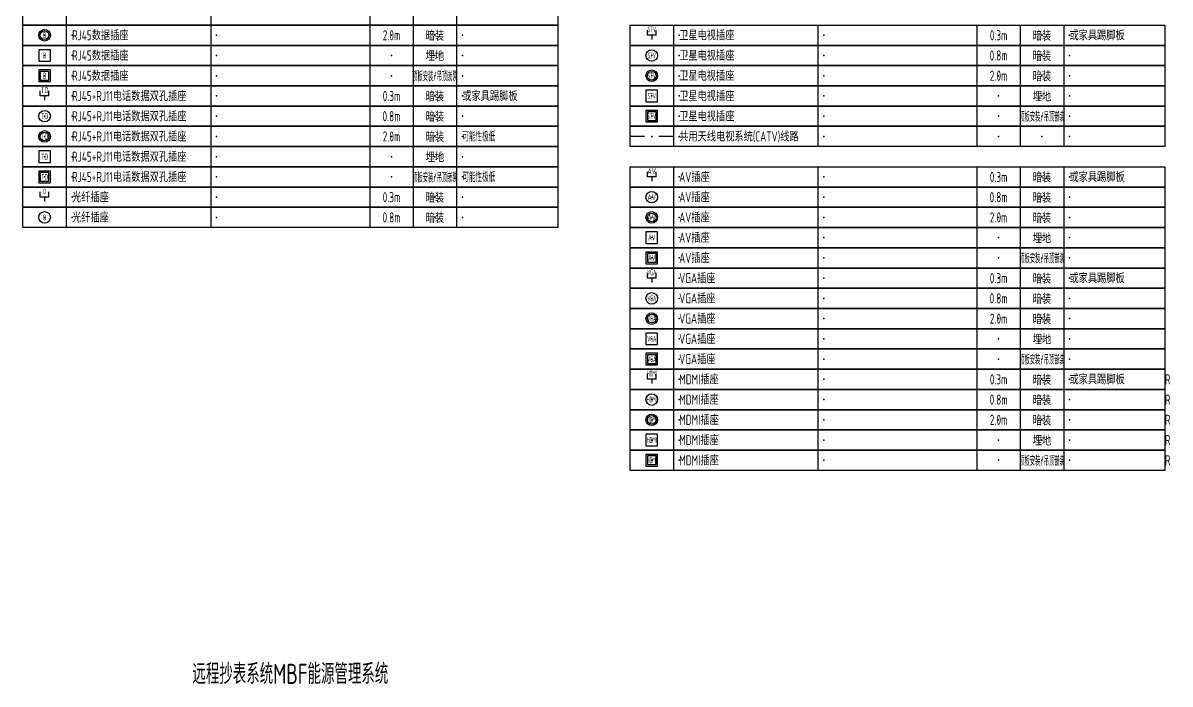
# Model space of a CAD drawing. Header units: millimetres. Extents: x -1582620 to 4754388, y -184455 to 3397362.
# Drawn here: x -650707 to -611027, y 23373 to 46237 of the extents above; entities that cross this region are included whole.
import ezdxf
from ezdxf.enums import TextEntityAlignment as Align

# ---------------------------------------------------------------- set-up
doc = ezdxf.new("R2010")
doc.units = ezdxf.units.MM
doc.header["$LTSCALE"] = 1000
doc.header["$MEASUREMENT"] = 0
doc.linetypes.add('DASHDOT', pattern=[1, 0.5, -0.25, 0, -0.25])
for name, color, linetype in [('E-CATV-DEVC', 3, 'Continuous'), ('E-CATV-WIRE', 4, 'DASHDOT'), ('E-GCS-DEVC', 3, 'Continuous'), ('E-UNIV-DIAG', 2, 'Continuous'), ('E-UNIV-EL', 140, 'Continuous'), ('E-UNIV-NOTE', 6, 'Continuous')]:
    doc.layers.add(name, color=color, linetype=linetype)
doc.styles.add('TH-STYLE3', font='tssdeng.shx', dxfattribs={"width": 0.65, "bigfont": 'tssdchn.shx'})

# ---------------------------------------------------------------- blocks, each defined once
blk = doc.blocks.new('E-BKTS2')
for p, q in [((0, 0), (185, 0)), ((0, -7), (0, 0)), ((185, 0), (185, -7)), ((185, -7), (0, -7))]:
    blk.add_line(p, q)
at = {"linetype": 'Continuous'}
for p, q in [((15, 0), (15, -7)), ((65, 0), (65, -7)), ((120, 0), (120, -7)), ((135, 0), (135, -7)), ((150, 0), (150, -7))]:
    blk.add_line(p, q, dxfattribs=at)
for p in [(7.5, -3.5), (17, -3.5), (67, -3.5), (127.5, -3.5), (142.5, -3.5), (152, -3.5)]:
    blk.add_point(p, dxfattribs=at)
blk = doc.blocks.new('E-BGC13')
blk.add_circle((0, 0), 2)
at = {"layer": 'E-UNIV-EL', "style": 'TH-STYLE3', "width": 0.6}
blk.add_attdef('SOCKET', text='', height=2, dxfattribs=at).set_placement((0, 0), align=Align.MIDDLE)
blk = doc.blocks.new('E-BGC13-1')
blk.add_circle((0, 0), 2)
at = {"layer": 'E-UNIV-EL'}
blk.add_circle((0, 0), 1.5, dxfattribs=at)
at = {"layer": 'E-UNIV-EL', "style": 'TH-STYLE3', "width": 0.6}
blk.add_attdef('SOCKET', text='', height=2, dxfattribs=at).set_placement((0, 0), align=Align.MIDDLE)
blk = doc.blocks.new('E-BGC12-1')
blk.add_circle((0, 0), 2)
at = {"layer": 'E-UNIV-EL'}
blk.add_circle((0, 0), 1.5, dxfattribs=at)
at = {"layer": 'E-UNIV-EL', "style": 'TH-STYLE3', "width": 0.6}
blk.add_attdef('SOCKET', text='', height=2, dxfattribs=at).set_placement((0, 0), align=Align.MIDDLE)
blk = doc.blocks.new('E-BGC13-2')
blk.add_lwpolyline([(-2, 2), (-2, -2), (2, -2), (2, 2)], close=True)
at = {"layer": 'E-UNIV-EL', "style": 'TH-STYLE3', "width": 0.6}
blk.add_attdef('SOCKET', text='', height=2, dxfattribs=at).set_placement((0, 0), align=Align.MIDDLE)
blk = doc.blocks.new('E-BGC12-2')
blk.add_lwpolyline([(-2, 2), (-2, -2), (2, -2), (2, 2)], close=True)
at = {"layer": 'E-UNIV-EL', "style": 'TH-STYLE3', "width": 0.6}
blk.add_attdef('SOCKET', text='', height=2, dxfattribs=at).set_placement((0, 0), align=Align.MIDDLE)
blk = doc.blocks.new('E-BGC30')
for p, q in [((-1.5, 1.5), (-1.5, 3.3)), ((1.5, 1.5), (-1.5, 1.5)), ((0, 1.5), (0, 0)), ((1.5, 1.5), (1.5, 3.3))]:
    blk.add_line(p, q)
at = {"layer": 'E-UNIV-EL', "style": 'TH-STYLE3', "width": 0.7}
blk.add_attdef('SOCKET', text='', height=2, dxfattribs=at).set_placement((0, 3.5), align=Align.MIDDLE)
blk = doc.blocks.new('E-BGC12-3')
blk.add_lwpolyline([(-2, 2), (-2, -2), (2, -2), (2, 2)], close=True)
at = {"layer": 'E-UNIV-EL'}
blk.add_lwpolyline([(-1.5, 1.5), (-1.5, -1.5), (1.5, -1.5), (1.5, 1.5)], close=True, dxfattribs=at)
at = {"layer": 'E-UNIV-EL', "style": 'TH-STYLE3', "width": 0.6}
blk.add_attdef('SOCKET', text='', height=2, dxfattribs=at).set_placement((0, 0), align=Align.MIDDLE)
blk = doc.blocks.new('E-BGC13-3')
blk.add_lwpolyline([(-2, 2), (-2, -2), (2, -2), (2, 2)], close=True)
at = {"layer": 'E-UNIV-EL'}
blk.add_lwpolyline([(-1.5, 1.5), (-1.5, -1.5), (1.5, -1.5), (1.5, 1.5)], close=True, dxfattribs=at)
at = {"layer": 'E-UNIV-EL', "style": 'TH-STYLE3', "width": 0.6}
blk.add_attdef('SOCKET', text='', height=2, dxfattribs=at).set_placement((0, 0), align=Align.MIDDLE)
blk = doc.blocks.new('E-BCATV20')
for p, q in [((-1.5, 1.5), (-1.5, 3.3)), ((1.5, 1.5), (-1.5, 1.5)), ((0, 1.5), (0, 0)), ((1.5, 1.5), (1.5, 3.3))]:
    blk.add_line(p, q)
at = {"layer": 'E-UNIV-EL', "style": 'TH-STYLE3', "width": 0.5}
blk.add_attdef('SOCKET', text='', height=2, dxfattribs=at).set_placement((0, 3.5), align=Align.MIDDLE)
blk = doc.blocks.new('E-BCATV21')
blk.add_circle((0, 0), 2)
at = {"layer": 'E-UNIV-EL', "style": 'TH-STYLE3', "width": 0.5}
blk.add_attdef('SOCKET', text='', height=2, dxfattribs=at).set_placement((0, 0), align=Align.MIDDLE)
blk = doc.blocks.new('E-BCATV21-1')
blk.add_circle((0, 0), 2)
at = {"layer": 'E-UNIV-EL'}
blk.add_circle((0, 0), 1.5, dxfattribs=at)
at = {"layer": 'E-UNIV-EL', "style": 'TH-STYLE3', "width": 0.5}
blk.add_attdef('SOCKET', text='', height=2, dxfattribs=at).set_placement((0, 0), align=Align.MIDDLE)
blk = doc.blocks.new('E-BCATV21-2')
blk.add_lwpolyline([(-2, 2), (-2, -2), (2, -2), (2, 2)], close=True)
at = {"layer": 'E-UNIV-EL', "style": 'TH-STYLE3', "width": 0.5}
blk.add_attdef('SOCKET', text='', height=2, dxfattribs=at).set_placement((0, 0), align=Align.MIDDLE)
blk = doc.blocks.new('E-BCATV21-3')
blk.add_lwpolyline([(-2, 2), (-2, -2), (2, -2), (2, 2)], close=True)
at = {"layer": 'E-UNIV-EL'}
blk.add_lwpolyline([(-1.5, 1.5), (-1.5, -1.5), (1.5, -1.5), (1.5, 1.5)], close=True, dxfattribs=at)
at = {"layer": 'E-UNIV-EL', "style": 'TH-STYLE3', "width": 0.5}
blk.add_attdef('SOCKET', text='', height=2, dxfattribs=at).set_placement((0, 0), align=Align.MIDDLE)
blk = doc.blocks.new('E-BCATV30')
for p, q in [((-1.5, 1.5), (-1.5, 3.3)), ((1.5, 1.5), (-1.5, 1.5)), ((0, 1.5), (0, 0)), ((1.5, 1.5), (1.5, 3.3))]:
    blk.add_line(p, q)
at = {"layer": 'E-UNIV-EL', "style": 'TH-STYLE3', "width": 0.7}
blk.add_attdef('SOCKET', text='', height=2, dxfattribs=at).set_placement((0, 3.5), align=Align.MIDDLE)
blk = doc.blocks.new('E-BCATV31')
blk.add_circle((0, 0), 2)
at = {"layer": 'E-UNIV-EL', "style": 'TH-STYLE3', "width": 0.7}
blk.add_attdef('SOCKET', text='', height=2, dxfattribs=at).set_placement((0, 0), align=Align.MIDDLE)
blk = doc.blocks.new('E-BCATV31-1')
blk.add_circle((0, 0), 2)
at = {"layer": 'E-UNIV-EL'}
blk.add_circle((0, 0), 1.5, dxfattribs=at)
at = {"layer": 'E-UNIV-EL', "style": 'TH-STYLE3', "width": 0.7}
blk.add_attdef('SOCKET', text='', height=2, dxfattribs=at).set_placement((0, 0), align=Align.MIDDLE)
blk = doc.blocks.new('E-BCATV31-2')
blk.add_lwpolyline([(-2, 2), (-2, -2), (2, -2), (2, 2)], close=True)
at = {"layer": 'E-UNIV-EL', "style": 'TH-STYLE3', "width": 0.6}
blk.add_attdef('SOCKET', text='', height=2, dxfattribs=at).set_placement((0, 0), align=Align.MIDDLE)
blk = doc.blocks.new('E-BCATV31-3')
blk.add_lwpolyline([(-2, 2), (-2, -2), (2, -2), (2, 2)], close=True)
at = {"layer": 'E-UNIV-EL'}
blk.add_lwpolyline([(-1.5, 1.5), (-1.5, -1.5), (1.5, -1.5), (1.5, 1.5)], close=True, dxfattribs=at)
at = {"layer": 'E-UNIV-EL', "style": 'TH-STYLE3', "width": 0.6}
blk.add_attdef('SOCKET', text='', height=2, dxfattribs=at).set_placement((0, 0), align=Align.MIDDLE)
blk = doc.blocks.new('E-BCATV40')
for p, q in [((-1.5, 1.5), (-1.5, 3.3)), ((1.5, 1.5), (-1.5, 1.5)), ((0, 1.5), (0, 0)), ((1.5, 1.5), (1.5, 3.3))]:
    blk.add_line(p, q)
at = {"layer": 'E-UNIV-EL', "style": 'TH-STYLE3', "width": 0.5}
blk.add_attdef('SOCKET', text='', height=2, dxfattribs=at).set_placement((0, 3.5), align=Align.MIDDLE)
blk = doc.blocks.new('E-BCATV41')
blk.add_circle((0, 0), 2)
at = {"layer": 'E-UNIV-EL', "style": 'TH-STYLE3', "width": 0.5}
blk.add_attdef('SOCKET', text='', height=2, dxfattribs=at).set_placement((0, 0), align=Align.MIDDLE)
blk = doc.blocks.new('E-BCATV41-1')
blk.add_circle((0, 0), 2)
at = {"layer": 'E-UNIV-EL'}
blk.add_circle((0, 0), 1.5, dxfattribs=at)
at = {"layer": 'E-UNIV-EL', "style": 'TH-STYLE3', "width": 0.5}
blk.add_attdef('SOCKET', text='', height=2, dxfattribs=at).set_placement((0, 0), align=Align.MIDDLE)
blk = doc.blocks.new('E-BCATV41-2')
blk.add_lwpolyline([(-2, 2), (-2, -2), (2, -2), (2, 2)], close=True)
at = {"layer": 'E-UNIV-EL', "style": 'TH-STYLE3', "width": 0.5}
blk.add_attdef('SOCKET', text='', height=2, dxfattribs=at).set_placement((0, 0), align=Align.MIDDLE)
blk = doc.blocks.new('E-BCATV41-3')
blk.add_lwpolyline([(-2, 2), (-2, -2), (2, -2), (2, 2)], close=True)
at = {"layer": 'E-UNIV-EL'}
blk.add_lwpolyline([(-1.5, 1.5), (-1.5, -1.5), (1.5, -1.5), (1.5, 1.5)], close=True, dxfattribs=at)
at = {"layer": 'E-UNIV-EL', "style": 'TH-STYLE3', "width": 0.5}
blk.add_attdef('SOCKET', text='', height=2, dxfattribs=at).set_placement((0, 0), align=Align.MIDDLE)
blk = doc.blocks.new('E-BGC140')
for p, q in [((-1.5, 1.5), (-1.5, 3.3)), ((1.5, 1.5), (-1.5, 1.5)), ((0, 1.5), (0, 0)), ((1.5, 1.5), (1.5, 3.3))]:
    blk.add_line(p, q)
at = {"layer": 'E-UNIV-EL', "style": 'TH-STYLE3', "width": 0.6}
blk.add_attdef('SOCKET', text='', height=2, dxfattribs=at).set_placement((0, 3.5), align=Align.MIDDLE)
blk = doc.blocks.new('E-BGC141')
blk.add_circle((0, 0), 2)
at = {"layer": 'E-UNIV-EL', "style": 'TH-STYLE3', "width": 0.6}
blk.add_attdef('SOCKET', text='', height=2, dxfattribs=at).set_placement((0, 0), align=Align.MIDDLE)
blk = doc.blocks.new('E-BCATV50')
for p, q in [((-1.5, 1.5), (-1.5, 3.3)), ((1.5, 1.5), (-1.5, 1.5)), ((0, 1.5), (0, 0)), ((1.5, 1.5), (1.5, 3.3))]:
    blk.add_line(p, q)
at = {"layer": 'E-UNIV-EL', "style": 'TH-STYLE3', "width": 0.5}
blk.add_attdef('SOCKET', text='', height=2, dxfattribs=at).set_placement((0, 3.5), align=Align.MIDDLE)
blk = doc.blocks.new('E-BCATV51')
blk.add_circle((0, 0), 2)
at = {"layer": 'E-UNIV-EL', "style": 'TH-STYLE3', "width": 0.5}
blk.add_attdef('SOCKET', text='', height=2, dxfattribs=at).set_placement((0, 0), align=Align.MIDDLE)
blk = doc.blocks.new('E-BCATV51-1')
blk.add_circle((0, 0), 2)
at = {"layer": 'E-UNIV-EL'}
blk.add_circle((0, 0), 1.5, dxfattribs=at)
at = {"layer": 'E-UNIV-EL', "style": 'TH-STYLE3', "width": 0.5}
blk.add_attdef('SOCKET', text='', height=2, dxfattribs=at).set_placement((0, 0), align=Align.MIDDLE)
blk = doc.blocks.new('E-BCATV51-2')
blk.add_lwpolyline([(-2, 2), (-2, -2), (2, -2), (2, 2)], close=True)
at = {"layer": 'E-UNIV-EL', "style": 'TH-STYLE3', "width": 0.5}
blk.add_attdef('SOCKET', text='', height=2, dxfattribs=at).set_placement((0, 0), align=Align.MIDDLE)
blk = doc.blocks.new('E-BCATV51-3')
blk.add_lwpolyline([(-2, 2), (-2, -2), (2, -2), (2, 2)], close=True)
at = {"layer": 'E-UNIV-EL'}
blk.add_lwpolyline([(-1.5, 1.5), (-1.5, -1.5), (1.5, -1.5), (1.5, 1.5)], close=True, dxfattribs=at)
at = {"layer": 'E-UNIV-EL', "style": 'TH-STYLE3', "width": 0.5}
blk.add_attdef('SOCKET', text='', height=2, dxfattribs=at).set_placement((0, 0), align=Align.MIDDLE)

msp = doc.modelspace()

# ---------------------------------------------------------------- linework, layer by layer
at = {"layer": 'E-CATV-WIRE'}
msp.add_line((-628206.67, 42311.98), (-629706.67, 42311.98), dxfattribs=at)

# ---------------------------------------------------------------- block references
at = {"layer": 'E-CATV-DEVC', "xscale": 100, "yscale": 100, "zscale": 100}
for name, p, values in [('E-BCATV20', (-628956.67, 45661.98), {'SOCKET': 'STV'}), ('E-BCATV21', (-628956.67, 45111.98), {'SOCKET': 'STV'}), ('E-BCATV21-1', (-628956.67, 44411.98), {'SOCKET': 'STV'}), ('E-BCATV21-2', (-628956.67, 43711.98), {'SOCKET': 'STV'}), ('E-BCATV21-3', (-628956.67, 43011.98), {'SOCKET': 'STV'}), ('E-BCATV30', (-628956.67, 40761.98), {'SOCKET': 'AV'}), ('E-BCATV31', (-628956.67, 40211.98), {'SOCKET': 'AV'}), ('E-BCATV31-1', (-628956.67, 39511.98), {'SOCKET': 'AV'}), ('E-BCATV31-2', (-628956.67, 38811.98), {'SOCKET': 'AV'}), ('E-BCATV31-3', (-628956.67, 38111.98), {'SOCKET': 'AV'}), ('E-BCATV40', (-628956.67, 37261.98), {'SOCKET': 'VGA'}), ('E-BCATV41', (-628956.67, 36711.98), {'SOCKET': 'VGA'}), ('E-BCATV41-1', (-628956.67, 36011.98), {'SOCKET': 'VGA'}), ('E-BCATV41-2', (-628956.67, 35311.98), {'SOCKET': 'VGA'}), ('E-BCATV41-3', (-628956.67, 34611.98), {'SOCKET': 'VGA'}), ('E-BCATV50', (-628956.67, 33761.98), {'SOCKET': 'HDMI'}), ('E-BCATV51', (-628956.67, 33211.98), {'SOCKET': 'HDMI'}), ('E-BCATV51-1', (-628956.67, 32511.98), {'SOCKET': 'HDMI'}), ('E-BCATV51-2', (-628956.67, 31811.98), {'SOCKET': 'HDMI'}), ('E-BCATV51-3', (-628956.67, 31111.98), {'SOCKET': 'HDMI'})]:
    msp.add_blockref(name, p, dxfattribs=at).add_auto_attribs(values)
at = {"layer": 'E-GCS-DEVC', "xscale": 100, "yscale": 100, "zscale": 100}
for name, p, values in [('E-BGC12-1', (-649956.67, 45811.98), {'SOCKET': 'D'}), ('E-BGC12-2', (-649956.67, 45111.98), {'SOCKET': 'D'}), ('E-BGC12-3', (-649956.67, 44411.98), {'SOCKET': 'D'}), ('E-BGC30', (-649956.67, 43561.98), {'SOCKET': 'TD'}), ('E-BGC13', (-649956.67, 43011.98), {'SOCKET': 'TD'}), ('E-BGC13-1', (-649956.67, 42311.98), {'SOCKET': 'TD'}), ('E-BGC13-2', (-649956.67, 41611.98), {'SOCKET': 'TD'}), ('E-BGC13-3', (-649956.67, 40911.98), {'SOCKET': 'TD'}), ('E-BGC140', (-649956.67, 40061.98), {'SOCKET': 'O'}), ('E-BGC141', (-649956.67, 39511.98), {'SOCKET': 'O'})]:
    msp.add_blockref(name, p, dxfattribs=at).add_auto_attribs(values)
at = {"layer": 'E-UNIV-DIAG', "xscale": 100, "yscale": 100, "zscale": 100}
for p in [(-650706.67, 46861.98), (-650706.67, 46161.98), (-629706.67, 46161.98), (-650706.67, 45461.98), (-629706.67, 45461.98), (-650706.67, 44761.98), (-629706.67, 44761.98), (-650706.67, 44061.98), (-629706.67, 44061.98), (-650706.67, 43361.98), (-629706.67, 43361.98), (-650706.67, 42661.98), (-629706.67, 42661.98), (-650706.67, 41961.98), (-650706.67, 41261.98), (-629706.67, 41261.98), (-650706.67, 40561.98), (-629706.67, 40561.98), (-650706.67, 39861.98), (-629706.67, 39861.98), (-629706.67, 39161.98), (-629706.67, 38461.98), (-629706.67, 37761.98), (-629706.67, 37061.98), (-629706.67, 36361.98), (-629706.67, 35661.98), (-629706.67, 34961.98), (-629706.67, 34261.98), (-629706.67, 33561.98), (-629706.67, 32861.98), (-629706.67, 32161.98), (-629706.67, 31461.98)]:
    msp.add_blockref('E-BKTS2', p, dxfattribs=at)

# ---------------------------------------------------------------- texts
at = {"layer": 'E-UNIV-NOTE', "linetype": 'Continuous', "style": 'TH-STYLE3', "width": 0.7}
for s, p in [('RJ45数据插座', (-649006.67, 45811.98)), ('卫星电视插座', (-628006.67, 45811.98)), ('RJ45数据插座', (-649006.67, 45111.98)), ('卫星电视插座', (-628006.67, 45111.98)), ('RJ45数据插座', (-649006.67, 44411.98)), ('卫星电视插座', (-628006.67, 44411.98)), ('RJ45+RJ11电话数据双孔插座', (-649006.67, 43711.98)), ('卫星电视插座', (-628006.67, 43711.98)), ('RJ45+RJ11电话数据双孔插座', (-649006.67, 43011.98)), ('卫星电视插座', (-628006.67, 43011.98)), ('RJ45+RJ11电话数据双孔插座', (-649006.67, 42311.98)), ('RJ45+RJ11电话数据双孔插座', (-649006.67, 41611.98)), ('RJ45+RJ11电话数据双孔插座', (-649006.67, 40911.98)), ('AV插座', (-628006.67, 40911.98)), ('光纤插座', (-649006.67, 40211.98)), ('AV插座', (-628006.67, 40211.98)), ('光纤插座', (-649006.67, 39511.98)), ('AV插座', (-628006.67, 39511.98)), ('AV插座', (-628006.67, 38811.98)), ('AV插座', (-628006.67, 38111.98)), ('VGA插座', (-628006.67, 37411.98)), ('VGA插座', (-628006.67, 36711.98)), ('VGA插座', (-628006.67, 36011.98)), ('VGA插座', (-628006.67, 35311.98)), ('VGA插座', (-628006.67, 34611.98)), ('MDMI插座', (-628006.67, 33911.98)), ('MDMI插座', (-628006.67, 33211.98)), ('MDMI插座', (-628006.67, 32511.98)), ('MDMI插座', (-628006.67, 31811.98)), ('MDMI插座', (-628006.67, 31111.98))]:
    msp.add_text(s, height=350, dxfattribs=at).set_placement(p, align=Align.MIDDLE_LEFT)
at = {"layer": 'E-UNIV-NOTE', "style": 'TH-STYLE3'}
for s, height, width, p in [('2.0m', 350, 0.7, (-637956.67, 45811.98)), ('暗装', 350, 0.7, (-636456.67, 45811.98)), ('0.3m', 350, 0.7, (-616956.67, 45811.98)), ('暗装', 350, 0.7, (-615456.67, 45811.98)), ('埋地', 350, 0.7, (-636456.67, 45111.98)), ('0.8m', 350, 0.7, (-616956.67, 45111.98)), ('暗装', 350, 0.7, (-615456.67, 45111.98)), ('顶板安装/吊顶嵌装', 350, 0.4, (-636456.67, 44411.98)), ('2.0m', 350, 0.7, (-616956.67, 44411.98)), ('暗装', 350, 0.7, (-615456.67, 44411.98)), ('0.3m', 350, 0.7, (-637956.67, 43711.98)), ('暗装', 350, 0.7, (-636456.67, 43711.98)), ('埋地', 350, 0.7, (-615456.67, 43711.98)), ('0.8m', 350, 0.7, (-637956.67, 43011.98)), ('暗装', 350, 0.7, (-636456.67, 43011.98)), ('顶板安装/吊顶嵌装', 350, 0.4, (-615456.67, 43011.98)), ('2.0m', 350, 0.7, (-637956.67, 42311.98)), ('暗装', 350, 0.7, (-636456.67, 42311.98)), ('埋地', 350, 0.7, (-636456.67, 41611.98)), ('顶板安装/吊顶嵌装', 350, 0.4, (-636456.67, 40911.98)), ('0.3m', 350, 0.7, (-616956.67, 40911.98)), ('暗装', 350, 0.7, (-615456.67, 40911.98)), ('0.3m', 350, 0.7, (-637956.67, 40211.98)), ('暗装', 350, 0.7, (-636456.67, 40211.98)), ('0.8m', 350, 0.7, (-616956.67, 40211.98)), ('暗装', 350, 0.7, (-615456.67, 40211.98)), ('0.8m', 350, 0.7, (-637956.67, 39511.98)), ('暗装', 350, 0.7, (-636456.67, 39511.98)), ('2.0m', 350, 0.7, (-616956.67, 39511.98)), ('暗装', 350, 0.7, (-615456.67, 39511.98)), ('埋地', 350, 0.7, (-615456.67, 38811.98)), ('顶板安装/吊顶嵌装', 350, 0.4, (-615456.67, 38111.98)), ('0.3m', 350, 0.7, (-616956.67, 37411.98)), ('暗装', 350, 0.7, (-615456.67, 37411.98)), ('暗装', 350, 0.7, (-615456.67, 36711.98)), ('0.8m', 350, 0.7, (-616956.67, 36711.98)), ('2.0m', 350, 0.7, (-616956.67, 36011.98)), ('暗装', 350, 0.7, (-615456.67, 36011.98)), ('埋地', 350, 0.7, (-615456.67, 35311.98)), ('顶板安装/吊顶嵌装', 350, 0.4, (-615456.67, 34611.98)), ('0.3m', 350, 0.7, (-616956.67, 33911.98)), ('暗装', 350, 0.7, (-615456.67, 33911.98)), ('R', 350, 0.7, (-611106.67, 33911.98)), ('0.8m', 350, 0.7, (-616956.67, 33211.98)), ('暗装', 350, 0.7, (-615456.67, 33211.98)), ('R', 350, 0.7, (-611106.67, 33211.98)), ('2.0m', 350, 0.7, (-616956.67, 32511.98)), ('暗装', 350, 0.7, (-615456.67, 32511.98)), ('R', 350, 0.7, (-611106.67, 32511.98)), ('埋地', 350, 0.7, (-615456.67, 31811.98)), ('R', 350, 0.7, (-611106.67, 31811.98)), ('顶板安装/吊顶嵌装', 350, 0.4, (-615456.67, 31111.98)), ('R', 350, 0.7, (-611106.67, 31111.98)), ('远程抄表系统MBF能源管理系统', 700, 0.7, (-641456.67, 23761.98))]:
    msp.add_text(s, height=height, dxfattribs=dict(at, width=width)).set_placement(p, align=Align.MIDDLE)
for s, width, p in [('或家具踢脚板', 0.7, (-614506.67, 45811.98)), ('或家具踢脚板', 0.7, (-635506.67, 43711.98)), ('可能性极低', 0.5, (-635506.67, 42311.98)), ('共用天线电视系统(CATV)线路', 0.7, (-628006.67, 42311.98)), ('可能性极低', 0.5, (-635506.67, 40911.98)), ('或家具踢脚板', 0.7, (-614506.67, 40911.98)), ('或家具踢脚板', 0.7, (-614506.67, 37411.98)), ('或家具踢脚板', 0.7, (-614506.67, 33911.98))]:
    msp.add_text(s, height=350, dxfattribs=dict(at, width=width)).set_placement(p, align=Align.MIDDLE_LEFT)

doc.saveas('drawing.dxf')
